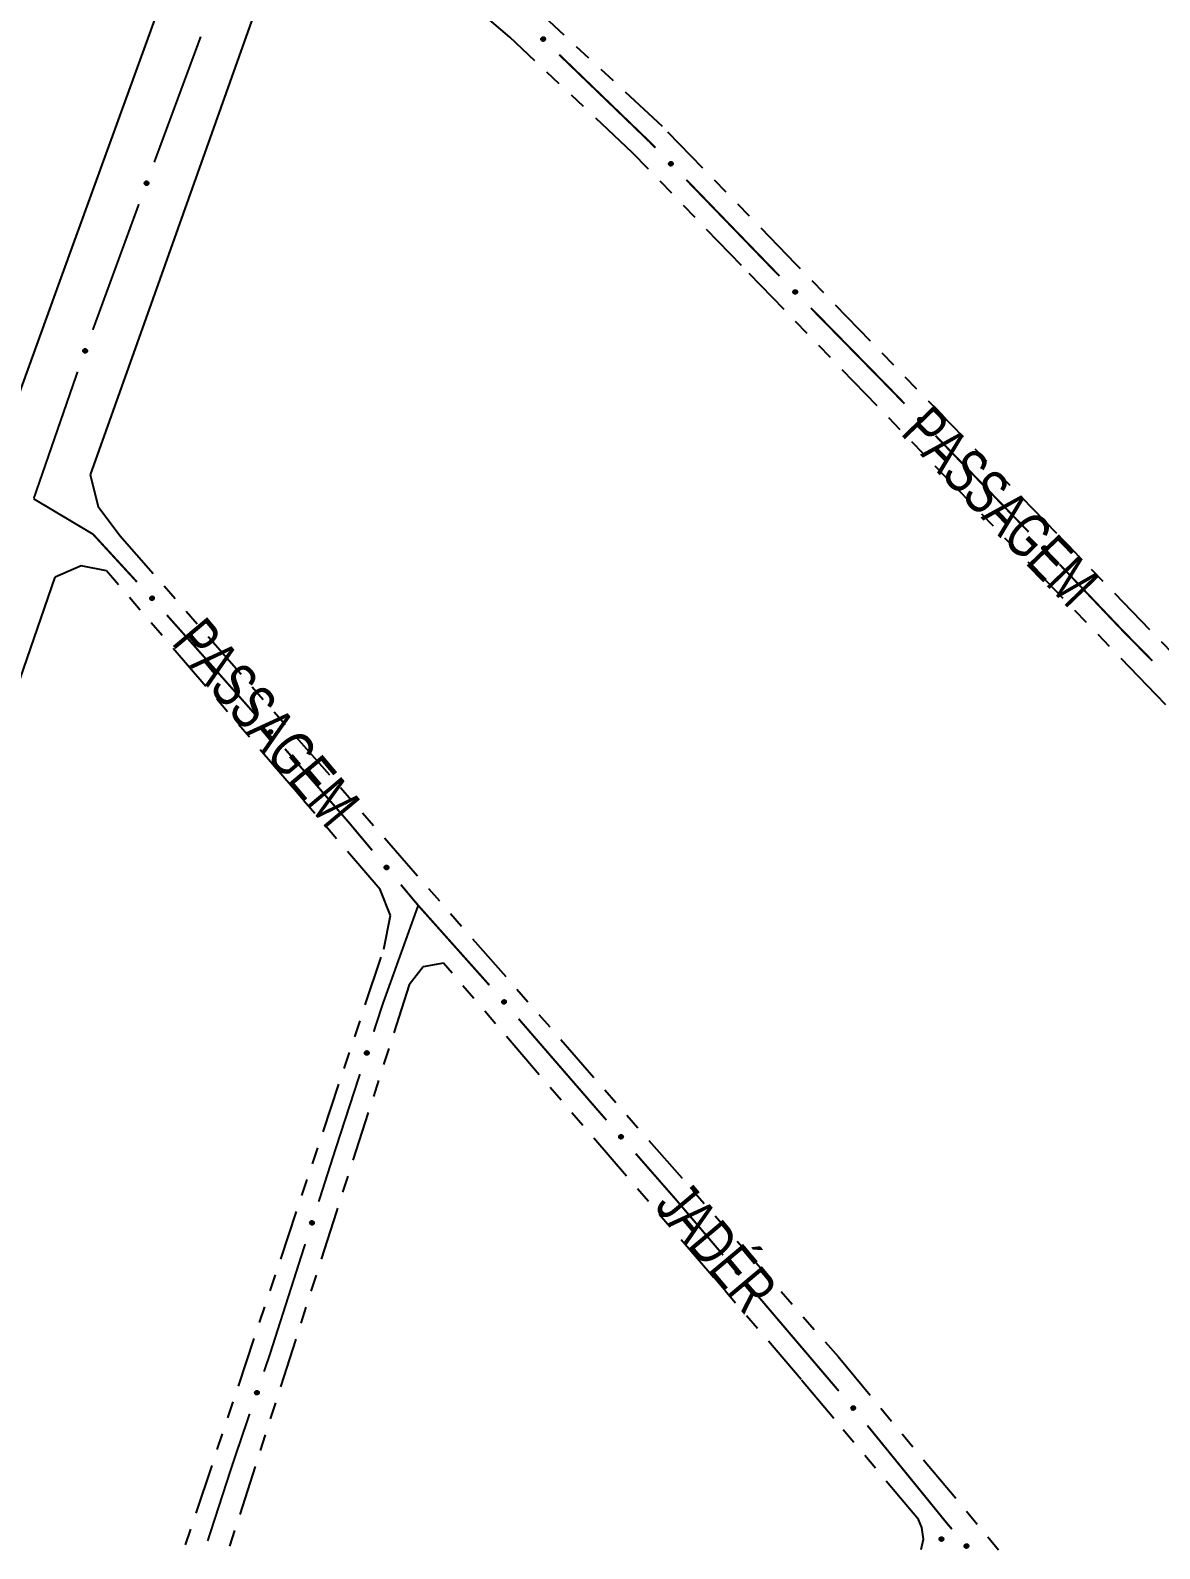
# Model space of a CAD drawing. Extents: x 209193 to 212081, y 4877574 to 4880493.
# Drawn here: x 211075.7 to 211176.9, y 4878287.9 to 4878423.9 of the extents above; entities that cross this region are included whole.
import ezdxf

# ---------------------------------------------------------------- set-up
doc = ezdxf.new("R2010")
doc.units = 0
doc.header["$LTSCALE"] = 1.5
doc.header["$MEASUREMENT"] = 0
doc.linetypes.add('TRACO_25', pattern=[8, 3, -1, 1, -1, 1, -1])
for name, color, linetype in [('SV-EIXO-ROD-ESTR', 7, 'CONTINUOUS'), ('SV-EIXO-RUA-N-PAV', 6, 'CONTINUOUS'), ('SV-EST-MUNIC-PAV', 20, 'CONTINUOUS'), ('SV-RUA-NAO-PAV', 7, 'CONTINUOUS'), ('SV-TXT-RUA-N-PAV', 7, 'CONTINUOUS')]:
    doc.layers.add(name, color=color, linetype=linetype)
doc.styles.add('ARIAL', font='ARIAL.SHX')

msp = doc.modelspace()

# ---------------------------------------------------------------- linework, layer by layer
at = {"layer": 'SV-EIXO-ROD-ESTR', "const_width": 0.18}
for points in [[(211090.995913, 4878423.370538), (211087.175455, 4878413.055302)], [(211087.175455, 4878413.055302), (211086.858433, 4878412.199343)], [(211086.858433, 4878412.199343), (211086.828414, 4878412.117453)], [(211085.451693, 4878408.361838), (211081.321529, 4878397.094995)], [(211079.955908, 4878393.335427), (211076.03286, 4878381.994805)]]:
    msp.add_lwpolyline(points, dxfattribs=at)
at = {"layer": 'SV-EIXO-ROD-ESTR'}
for points in [[(211086.29286, 4878410.33666), (211086.314055, 4878410.292582), (211086.323257, 4878410.250366), (211086.320797, 4878410.212946), (211086.310002, 4878410.180446), (211086.295213, 4878410.148441), (211086.273183, 4878410.119463), (211086.241608, 4878410.092716), (211086.197542, 4878410.071145), (211086.153675, 4878410.06456), (211086.11686, 4878410.065009), (211086.082323, 4878410.074314), (211086.051472, 4878410.089202), (211086.022128, 4878410.113081), (211085.995335, 4878410.145343), (211085.974717, 4878410.190179), (211085.965979, 4878410.231629), (211085.969309, 4878410.267761), (211085.978884, 4878410.302423), (211085.994374, 4878410.334917), (211086.016163, 4878410.363238), (211086.048695, 4878410.390155), (211086.093217, 4878410.409919), (211086.134459, 4878410.419106), (211086.170628, 4878410.416285), (211086.204541, 4878410.40609), (211086.236822, 4878410.391647), (211086.266874, 4878410.370715), (211086.29286, 4878410.33666)], [(211080.785976, 4878395.314203), (211080.80717, 4878395.270125), (211080.816372, 4878395.227909), (211080.813913, 4878395.190489), (211080.803117, 4878395.157989), (211080.788328, 4878395.125984), (211080.766298, 4878395.097005), (211080.734724, 4878395.070259), (211080.690657, 4878395.048687), (211080.646791, 4878395.042103), (211080.609976, 4878395.042551), (211080.575438, 4878395.051857), (211080.544588, 4878395.066745), (211080.515243, 4878395.090624), (211080.488451, 4878395.122886), (211080.467833, 4878395.167722), (211080.459095, 4878395.209172), (211080.462424, 4878395.245303), (211080.471999, 4878395.279965), (211080.487489, 4878395.312459), (211080.509278, 4878395.34078), (211080.54181, 4878395.367698), (211080.586333, 4878395.387462), (211080.627574, 4878395.396649), (211080.663743, 4878395.393828), (211080.697656, 4878395.383632), (211080.729937, 4878395.369189), (211080.759989, 4878395.348257), (211080.785976, 4878395.314203)]]:
    msp.add_lwpolyline(points, close=True, dxfattribs=at)
for points in [[(211085.994374, 4878410.334917), (211085.965979, 4878410.231629)], [(211086.004371, 4878410.344784), (211085.972097, 4878410.217096)], [(211086.016163, 4878410.363238), (211085.974717, 4878410.190179)], [(211086.032767, 4878410.370707), (211085.98726, 4878410.175205)], [(211086.048695, 4878410.390155), (211085.995335, 4878410.145343)], [(211086.071071, 4878410.395906), (211086.009299, 4878410.132247)], [(211086.093217, 4878410.409919), (211086.022128, 4878410.113081)], [(211086.112151, 4878410.41282), (211086.037443, 4878410.105943)], [(211086.134459, 4878410.419106), (211086.051472, 4878410.089202)], [(211086.150627, 4878410.414702), (211086.067465, 4878410.084764)], [(211086.170628, 4878410.416285), (211086.082323, 4878410.074314)], [(211086.186285, 4878410.408897), (211086.097744, 4878410.072212)], [(211086.204541, 4878410.40609), (211086.11686, 4878410.065009)], [(211086.220406, 4878410.394935), (211086.138654, 4878410.068841)], [(211086.236822, 4878410.391647), (211086.153675, 4878410.06456)], [(211086.250087, 4878410.376788), (211086.1776, 4878410.072005)], [(211086.266874, 4878410.370715), (211086.197542, 4878410.071145)], [(211086.277889, 4878410.353517), (211086.219022, 4878410.085887)], [(211086.29286, 4878410.33666), (211086.241608, 4878410.092716)], [(211086.303429, 4878410.312182), (211086.259545, 4878410.113178)], [(211086.314055, 4878410.292582), (211086.273183, 4878410.119463)], [(211086.319404, 4878410.268539), (211086.286319, 4878410.142603)], [(211086.323257, 4878410.250366), (211086.295213, 4878410.148441)], [(211080.487489, 4878395.312459), (211080.459095, 4878395.209172)], [(211080.497487, 4878395.322326), (211080.465213, 4878395.194639)], [(211080.509278, 4878395.34078), (211080.467833, 4878395.167722)], [(211080.525883, 4878395.34825), (211080.480376, 4878395.152748)], [(211080.54181, 4878395.367698), (211080.488451, 4878395.122886)], [(211080.564186, 4878395.373448), (211080.502414, 4878395.109789)], [(211080.586333, 4878395.387462), (211080.515243, 4878395.090624)], [(211080.605266, 4878395.390362), (211080.530558, 4878395.083486)], [(211080.627574, 4878395.396649), (211080.544588, 4878395.066745)], [(211080.643742, 4878395.392244), (211080.560581, 4878395.062307)], [(211080.663743, 4878395.393828), (211080.575438, 4878395.051857)], [(211080.6794, 4878395.386439), (211080.590859, 4878395.049755)], [(211080.697656, 4878395.383632), (211080.609976, 4878395.042551)], [(211080.713522, 4878395.372478), (211080.63177, 4878395.046384)], [(211080.729937, 4878395.369189), (211080.646791, 4878395.042103)], [(211080.743202, 4878395.354331), (211080.670715, 4878395.049547)], [(211080.759989, 4878395.348257), (211080.690657, 4878395.048687)], [(211080.771005, 4878395.33106), (211080.712137, 4878395.063429)], [(211080.785976, 4878395.314203), (211080.734724, 4878395.070259)], [(211080.796545, 4878395.289724), (211080.752661, 4878395.09072)], [(211080.80717, 4878395.270125), (211080.766298, 4878395.097005)], [(211080.81252, 4878395.246082), (211080.779434, 4878395.120146)], [(211080.816372, 4878395.227909), (211080.788328, 4878395.125984)]]:
    msp.add_lwpolyline(points, dxfattribs=at)
at = {"layer": 'SV-EIXO-RUA-N-PAV'}
for points in [[(211121.651682, 4878423.325568), (211121.700564, 4878423.327149), (211121.7429, 4878423.318513), (211121.776137, 4878423.301147), (211121.801506, 4878423.278142), (211121.82481, 4878423.251685), (211121.842419, 4878423.219826), (211121.854131, 4878423.180137), (211121.856062, 4878423.131112), (211121.844364, 4878423.088325), (211121.829082, 4878423.054829), (211121.806617, 4878423.026994), (211121.780536, 4878423.004787), (211121.746838, 4878422.98759), (211121.706501, 4878422.976114), (211121.657158, 4878422.975365), (211121.615711, 4878422.984117), (211121.584004, 4878423.001758), (211121.556164, 4878423.02452), (211121.532697, 4878423.051816), (211121.515591, 4878423.083189), (211121.50411, 4878423.123822), (211121.504016, 4878423.172534), (211121.512273, 4878423.213972), (211121.529465, 4878423.245919), (211121.552491, 4878423.272823), (211121.578743, 4878423.296518), (211121.610031, 4878423.315553), (211121.651682, 4878423.325568)], [(211133.107701, 4878412.152385), (211133.156609, 4878412.152261), (211133.198618, 4878412.142154), (211133.231229, 4878412.123639), (211133.255781, 4878412.099764), (211133.278147, 4878412.07251), (211133.294635, 4878412.040057), (211133.304956, 4878411.999984), (211133.305176, 4878411.950921), (211133.291994, 4878411.908568), (211133.275553, 4878411.875625), (211133.252131, 4878411.84859), (211133.225291, 4878411.827306), (211133.191014, 4878411.811294), (211133.150302, 4878411.801232), (211133.100963, 4878411.802204), (211133.059846, 4878411.812395), (211133.028773, 4878411.831132), (211133.001744, 4878411.85485), (211132.979243, 4878411.882948), (211132.963242, 4878411.914898), (211132.953184, 4878411.955908), (211132.954789, 4878412.004593), (211132.964486, 4878412.045718), (211132.982781, 4878412.077046), (211133.006731, 4878412.10313), (211133.033794, 4878412.125896), (211133.065727, 4878412.143828), (211133.107701, 4878412.152385)], [(211144.244617, 4878400.665761), (211144.293525, 4878400.665981), (211144.335604, 4878400.656169), (211144.368344, 4878400.637884), (211144.393063, 4878400.614182), (211144.41562, 4878400.587086), (211144.432336, 4878400.554749), (211144.442938, 4878400.51475), (211144.443503, 4878400.46569), (211144.430618, 4878400.423245), (211144.414409, 4878400.390187), (211144.391178, 4878400.362989), (211144.364488, 4878400.341517), (211144.330325, 4878400.325265), (211144.289684, 4878400.314916), (211144.240339, 4878400.315542), (211144.199152, 4878400.325444), (211144.167948, 4878400.343962), (211144.140753, 4878400.36749), (211144.118055, 4878400.395429), (211144.10183, 4878400.427266), (211144.091484, 4878400.468203), (211144.092747, 4878400.516899), (211144.102155, 4878400.558091), (211144.120229, 4878400.589546), (211144.143996, 4878400.615799), (211144.170898, 4878400.638754), (211144.202704, 4878400.65691), (211144.244617, 4878400.665761)], [(211155.431698, 4878389.225909), (211155.480606, 4878389.22581), (211155.52262, 4878389.215725), (211155.555241, 4878389.197227), (211155.579805, 4878389.173364), (211155.602186, 4878389.146122), (211155.61869, 4878389.113677), (211155.629031, 4878389.07361), (211155.629277, 4878389.024547), (211155.616117, 4878388.982187), (211155.599693, 4878388.949235), (211155.576285, 4878388.922189), (211155.549456, 4878388.900891), (211155.515187, 4878388.884861), (211155.47448, 4878388.874778), (211155.42514, 4878388.875725), (211155.384019, 4878388.885895), (211155.352936, 4878388.904615), (211155.325894, 4878388.92832), (211155.303379, 4878388.956406), (211155.287362, 4878388.988348), (211155.277283, 4878389.029352), (211155.278863, 4878389.078038), (211155.288538, 4878389.119168), (211155.306817, 4878389.150505), (211155.330754, 4878389.176602), (211155.357805, 4878389.199382), (211155.389728, 4878389.21733), (211155.431698, 4878389.225909)], [(211166.551956, 4878377.720797), (211166.600862, 4878377.720291), (211166.64279, 4878377.709856), (211166.675256, 4878377.691087), (211166.69962, 4878377.667021), (211166.721773, 4878377.639593), (211166.738007, 4878377.607012), (211166.748015, 4878377.56686), (211166.747852, 4878377.517797), (211166.734339, 4878377.475548), (211166.717641, 4878377.442734), (211166.69401, 4878377.415884), (211166.667004, 4878377.39481), (211166.632603, 4878377.379066), (211166.591814, 4878377.369322), (211166.542483, 4878377.370679), (211166.501448, 4878377.381192), (211166.470522, 4878377.40017), (211166.443679, 4878377.424099), (211166.421398, 4878377.452372), (211166.405647, 4878377.484446), (211166.39591, 4878377.525532), (211166.397895, 4878377.574204), (211166.407912, 4878377.615251), (211166.426451, 4878377.646435), (211166.450604, 4878377.672332), (211166.477844, 4878377.694886), (211166.509916, 4878377.712568), (211166.551956, 4878377.720797)], [(211086.61307, 4878373.220222), (211086.66193, 4878373.218042), (211086.703477, 4878373.206177), (211086.735281, 4878373.186308), (211086.758807, 4878373.161422), (211086.780008, 4878373.133251), (211086.795116, 4878373.100133), (211086.803743, 4878373.059662), (211086.8019, 4878373.010634), (211086.786949, 4878372.968872), (211086.769137, 4878372.936649), (211086.7446, 4878372.910624), (211086.716888, 4878372.890487), (211086.681968, 4878372.87593), (211086.640869, 4878372.867589), (211086.591614, 4878372.870635), (211086.550962, 4878372.882546), (211086.520705, 4878372.902572), (211086.494697, 4878372.927406), (211086.473397, 4878372.956426), (211086.458754, 4878372.98902), (211086.450429, 4878373.030416), (211086.45408, 4878373.078991), (211086.465497, 4878373.119671), (211086.485093, 4878373.150202), (211086.510119, 4878373.175257), (211086.538115, 4878373.196865), (211086.570774, 4878373.213438), (211086.61307, 4878373.220222)], [(211097.218534, 4878361.240878), (211097.267365, 4878361.238121), (211097.308769, 4878361.225767), (211097.340336, 4878361.205524), (211097.363567, 4878361.180362), (211097.384434, 4878361.151943), (211097.399151, 4878361.11865), (211097.407299, 4878361.078079), (211097.404878, 4878361.029076), (211097.389435, 4878360.987493), (211097.371245, 4878360.955483), (211097.346402, 4878360.929749), (211097.318455, 4878360.90994), (211097.283366, 4878360.895797), (211097.242171, 4878360.887941), (211097.192955, 4878360.891568), (211097.152447, 4878360.903958), (211097.122428, 4878360.92434), (211097.096714, 4878360.949479), (211097.075759, 4878360.978748), (211097.061501, 4878361.011513), (211097.053665, 4878361.053004), (211097.057889, 4878361.101532), (211097.069785, 4878361.142075), (211097.08974, 4878361.172373), (211097.11506, 4878361.197131), (211097.143309, 4878361.218406), (211097.176161, 4878361.234593), (211097.218534, 4878361.240878)], [(211107.636633, 4878349.095523), (211107.685404, 4878349.091859), (211107.726571, 4878349.078737), (211107.757756, 4878349.05791), (211107.780515, 4878349.03232), (211107.80085, 4878349.003518), (211107.814945, 4878348.969956), (211107.822337, 4878348.929241), (211107.819005, 4878348.880292), (211107.802792, 4878348.839004), (211107.784009, 4878348.807337), (211107.758692, 4878348.782069), (211107.730381, 4878348.762784), (211107.695035, 4878348.749296), (211107.653701, 4878348.742207), (211107.604561, 4878348.746749), (211107.564291, 4878348.75989), (211107.534656, 4878348.780827), (211107.509414, 4878348.80644), (211107.489007, 4878348.836093), (211107.475361, 4878348.869118), (211107.468298, 4878348.910747), (211107.473423, 4878348.959189), (211107.486072, 4878348.999504), (211107.506587, 4878349.029425), (211107.532362, 4878349.053707), (211107.561003, 4878349.074454), (211107.59415, 4878349.090027), (211107.636633, 4878349.095523)], [(211118.161197, 4878337.04901), (211118.210025, 4878337.046205), (211118.251417, 4878337.03381), (211118.282964, 4878337.013535), (211118.30617, 4878336.98835), (211118.327008, 4878336.95991), (211118.341692, 4878336.926602), (211118.3498, 4878336.886024), (211118.34733, 4878336.837023), (211118.331845, 4878336.795456), (211118.313623, 4878336.763464), (211118.288755, 4878336.737754), (211118.260788, 4878336.717973), (211118.225685, 4878336.703865), (211118.184482, 4878336.69605), (211118.13527, 4878336.699726), (211118.094774, 4878336.712156), (211118.064775, 4878336.732568), (211118.039087, 4878336.757733), (211118.01816, 4878336.787022), (211118.003935, 4878336.819801), (211117.996141, 4878336.8613), (211118.000413, 4878336.909824), (211118.012349, 4878336.950356), (211118.032335, 4878336.980633), (211118.057679, 4878337.005366), (211118.085949, 4878337.026613), (211118.118817, 4878337.042768), (211118.161197, 4878337.04901)], [(211106.027183, 4878332.401788), (211106.049982, 4878332.358518), (211106.060728, 4878332.316668), (211106.059645, 4878332.279184), (211106.05005, 4878332.246309), (211106.036446, 4878332.213782), (211106.015496, 4878332.184014), (211105.984925, 4878332.156126), (211105.94168, 4878332.132951), (211105.898085, 4878332.124761), (211105.861278, 4878332.123857), (211105.826423, 4878332.131888), (211105.795046, 4878332.145632), (211105.764845, 4878332.168417), (211105.736885, 4878332.199674), (211105.714634, 4878332.243722), (211105.70438, 4878332.284823), (211105.70638, 4878332.321053), (211105.714676, 4878332.356043), (211105.728962, 4878332.389084), (211105.749696, 4878332.418186), (211105.781218, 4878332.446281), (211105.824985, 4878332.467666), (211105.865861, 4878332.478361), (211105.902109, 4878332.47687), (211105.936374, 4878332.467928), (211105.969164, 4878332.45468), (211105.999964, 4878332.434865), (211106.027183, 4878332.401788)], [(211128.648306, 4878324.965834), (211128.697147, 4878324.963258), (211128.738596, 4878324.951057), (211128.770238, 4878324.93093), (211128.793561, 4878324.905854), (211128.814533, 4878324.877513), (211128.829372, 4878324.844273), (211128.83767, 4878324.803733), (211128.83543, 4878324.754722), (211128.82014, 4878324.713082), (211128.802068, 4878324.681005), (211128.77732, 4878324.655179), (211128.749447, 4878324.635268), (211128.71441, 4878324.620995), (211128.673244, 4878324.612987), (211128.624016, 4878324.616432), (211128.583462, 4878324.628673), (211128.553368, 4878324.648944), (211128.527562, 4878324.673988), (211128.506498, 4878324.703179), (211128.49212, 4878324.735891), (211128.484131, 4878324.777353), (211128.488176, 4878324.825897), (211128.499922, 4878324.866484), (211128.519765, 4878324.896855), (211128.544993, 4878324.921706), (211128.573164, 4878324.943086), (211128.605956, 4878324.959394), (211128.648306, 4878324.965834)], [(211101.108052, 4878317.177379), (211101.13107, 4878317.134226), (211101.142029, 4878317.092431), (211101.141137, 4878317.054941), (211101.131709, 4878317.022018), (211101.118271, 4878316.989423), (211101.097472, 4878316.959549), (211101.067043, 4878316.931506), (211101.023917, 4878316.908111), (211100.980364, 4878316.899699), (211100.943562, 4878316.898608), (211100.908666, 4878316.906461), (211100.87722, 4878316.920046), (211100.846903, 4878316.942677), (211100.818785, 4878316.973792), (211100.796311, 4878317.017726), (211100.785848, 4878317.058775), (211100.787664, 4878317.095014), (211100.795781, 4878317.130046), (211100.809899, 4878317.163159), (211100.830485, 4878317.192366), (211100.861864, 4878317.22062), (211100.905521, 4878317.242228), (211100.946342, 4878317.253131), (211100.982598, 4878317.251824), (211101.016907, 4878317.243056), (211101.049764, 4878317.229975), (211101.080664, 4878317.210318), (211101.108052, 4878317.177379)], [(211139.094641, 4878312.845178), (211139.143441, 4878312.841935), (211139.18472, 4878312.829169), (211139.216084, 4878312.808612), (211139.239063, 4878312.783219), (211139.259645, 4878312.754593), (211139.274029, 4878312.721155), (211139.281773, 4878312.680505), (211139.278863, 4878312.631528), (211139.263006, 4878312.590102), (211139.244497, 4878312.558275), (211139.219399, 4878312.53279), (211139.191255, 4878312.513261), (211139.156027, 4878312.499468), (211139.114756, 4878312.492023), (211139.065579, 4878312.496141), (211139.025196, 4878312.508934), (211138.995382, 4878312.529614), (211138.96992, 4878312.555009), (211138.949258, 4878312.584485), (211138.935327, 4878312.61739), (211138.927906, 4878312.658957), (211138.932613, 4878312.707441), (211138.944913, 4878312.747864), (211138.965169, 4878312.777961), (211138.990735, 4878312.802465), (211139.019195, 4878312.823458), (211139.052206, 4878312.839316), (211139.094641, 4878312.845178)], [(211096.172583, 4878301.955996), (211096.194815, 4878301.912433), (211096.205015, 4878301.870446), (211096.203443, 4878301.832979), (211096.193421, 4878301.800232), (211096.179394, 4878301.767885), (211096.158058, 4878301.738393), (211096.127125, 4878301.710906), (211096.083582, 4878301.688297), (211096.039884, 4878301.680675), (211096.003069, 4878301.68025), (211095.968321, 4878301.688735), (211095.937126, 4878301.702888), (211095.907224, 4878301.726064), (211095.879674, 4878301.757683), (211095.858, 4878301.802017), (211095.848282, 4878301.843249), (211095.850754, 4878301.879449), (211095.859505, 4878301.914328), (211095.874221, 4878301.94718), (211095.895333, 4878301.97601), (211095.927218, 4878302.00369), (211095.97126, 4878302.024504), (211096.012272, 4878302.034665), (211096.048498, 4878302.032702), (211096.082643, 4878302.023313), (211096.115257, 4878302.009639), (211096.145796, 4878301.989425), (211096.172583, 4878301.955996)], [(211149.463229, 4878300.656296), (211149.511947, 4878300.651983), (211149.552935, 4878300.638314), (211149.58384, 4878300.617073), (211149.606256, 4878300.591183), (211149.626205, 4878300.562112), (211149.639852, 4878300.528366), (211149.646702, 4878300.487556), (211149.642718, 4878300.438655), (211149.625956, 4878300.397587), (211149.606753, 4878300.366174), (211149.581101, 4878300.341245), (211149.552536, 4878300.322339), (211149.517013, 4878300.309323), (211149.475589, 4878300.302785), (211149.426514, 4878300.307981), (211149.386422, 4878300.321657), (211149.357068, 4878300.342987), (211149.332171, 4878300.368934), (211149.31216, 4878300.398857), (211149.298955, 4878300.43206), (211149.292448, 4878300.47378), (211149.298218, 4878300.522149), (211149.311402, 4878300.562292), (211149.332314, 4878300.591937), (211149.358411, 4878300.615874), (211149.387325, 4878300.636237), (211149.420676, 4878300.651368), (211149.463229, 4878300.656296)], [(211157.222854, 4878288.644227), (211157.201959, 4878288.688448), (211157.193044, 4878288.730726), (211157.195758, 4878288.768128), (211157.206774, 4878288.800554), (211157.22178, 4878288.832458), (211157.244006, 4878288.861286), (211157.275762, 4878288.887817), (211157.319974, 4878288.909089), (211157.363884, 4878288.915375), (211157.400695, 4878288.914676), (211157.435168, 4878288.905136), (211157.465917, 4878288.890039), (211157.495099, 4878288.865962), (211157.521672, 4878288.833518), (211157.541985, 4878288.788543), (211157.550441, 4878288.747035), (211157.546866, 4878288.710927), (211157.537056, 4878288.676331), (211157.521345, 4878288.643943), (211157.499364, 4878288.61577), (211157.46665, 4878288.589074), (211157.421995, 4878288.569613), (211157.380691, 4878288.560707), (211157.344543, 4878288.563774), (211157.3107, 4878288.574199), (211157.278517, 4878288.588861), (211157.248608, 4878288.609997), (211157.222854, 4878288.644227)], [(211159.606994, 4878288.287298), (211159.655806, 4878288.284231), (211159.697131, 4878288.271614), (211159.728569, 4878288.25117), (211159.751639, 4878288.225861), (211159.772325, 4878288.19731), (211159.786829, 4878288.163923), (211159.79472, 4878288.123302), (211159.791987, 4878288.074315), (211159.77628, 4878288.032832), (211159.757886, 4878288.000938), (211159.73288, 4878287.975362), (211159.704808, 4878287.955732), (211159.66963, 4878287.941812), (211159.628386, 4878287.934218), (211159.579194, 4878287.938158), (211159.538765, 4878287.950805), (211159.508876, 4878287.971377), (211159.483323, 4878287.996679), (211159.462554, 4878288.026081), (211159.448505, 4878288.058936), (211159.440934, 4878288.100476), (211159.445466, 4878288.148976), (211159.457619, 4878288.189443), (211159.477767, 4878288.219613), (211159.503243, 4878288.244209), (211159.531627, 4878288.265305), (211159.564581, 4878288.281283), (211159.606994, 4878288.287298)]]:
    msp.add_lwpolyline(points, close=True, dxfattribs=at)
for points in [[(211121.504016, 4878423.172534), (211121.746838, 4878422.98759)], [(211121.50411, 4878423.123822), (211121.706501, 4878422.976114)], [(211121.507889, 4878423.146614), (211121.724123, 4878422.983597)], [(211121.509012, 4878423.191026), (211121.759554, 4878422.998716)], [(211121.512273, 4878423.213972), (211121.780536, 4878423.004787)], [(211121.515466, 4878423.101396), (211121.675923, 4878422.98079)], [(211121.515591, 4878423.083189), (211121.657158, 4878422.975365)], [(211121.522833, 4878423.226983), (211121.791056, 4878423.017624)], [(211121.527709, 4878423.064948), (211121.631476, 4878422.983842)], [(211121.529465, 4878423.245919), (211121.806617, 4878423.026994)], [(211121.532697, 4878423.051816), (211121.615711, 4878422.984117)], [(211121.542548, 4878423.257257), (211121.81477, 4878423.040251)], [(211121.552491, 4878423.272823), (211121.829082, 4878423.054829)], [(211121.569104, 4878423.28283), (211121.83438, 4878423.076313)], [(211121.578743, 4878423.296518), (211121.844364, 4878423.088325)], [(211121.597694, 4878423.30265), (211121.847219, 4878423.113218)], [(211121.610031, 4878423.315553), (211121.856062, 4878423.131112)], [(211121.630214, 4878423.318682), (211121.851253, 4878423.156717)], [(211121.651682, 4878423.325568), (211121.854131, 4878423.180137)], [(211121.678343, 4878423.325347), (211121.842659, 4878423.204812)], [(211121.700564, 4878423.327149), (211121.842419, 4878423.219826)], [(211121.724719, 4878423.32233), (211121.826557, 4878423.24119)], [(211121.7429, 4878423.318513), (211121.82481, 4878423.251685)], [(211132.953184, 4878411.955908), (211133.150302, 4878411.801232)], [(211132.954789, 4878412.004593), (211133.191014, 4878411.811294)], [(211132.957756, 4878411.978554), (211133.168174, 4878411.808096)], [(211132.960426, 4878412.022899), (211133.204111, 4878411.821971)], [(211132.963242, 4878411.914898), (211133.100963, 4878411.802204)], [(211132.963752, 4878411.933099), (211133.119905, 4878411.806972)], [(211132.964486, 4878412.045718), (211133.225291, 4878411.827306)], [(211132.974716, 4878411.896246), (211133.075592, 4878411.811572)], [(211132.975493, 4878412.058352), (211133.236253, 4878411.839769)], [(211132.979243, 4878411.882948), (211133.059846, 4878411.812395)], [(211132.982781, 4878412.077046), (211133.252131, 4878411.84859)], [(211132.996252, 4878412.087921), (211133.260741, 4878411.861555)], [(211133.006731, 4878412.10313), (211133.275553, 4878411.875625)], [(211133.023683, 4878412.112553), (211133.281597, 4878411.896912)], [(211133.033794, 4878412.125896), (211133.291994, 4878411.908568)], [(211133.052947, 4878412.131364), (211133.295715, 4878411.933346)], [(211133.065727, 4878412.143828), (211133.305176, 4878411.950921)], [(211133.086006, 4878412.146252), (211133.301264, 4878411.976678)], [(211133.107701, 4878412.152385), (211133.304956, 4878411.999984)], [(211133.134339, 4878412.151235), (211133.294351, 4878412.025043)], [(211133.156609, 4878412.152261), (211133.294635, 4878412.040057)], [(211133.180581, 4878412.146603), (211133.279528, 4878412.061961)], [(211133.198618, 4878412.142154), (211133.278147, 4878412.07251)], [(211144.244617, 4878400.665761), (211144.442938, 4878400.51475)], [(211144.271262, 4878400.664798), (211144.432157, 4878400.539734)], [(211144.293525, 4878400.665981), (211144.432336, 4878400.554749)], [(211144.091484, 4878400.468203), (211144.289684, 4878400.314916)], [(211144.092747, 4878400.516899), (211144.330325, 4878400.325265)], [(211144.095897, 4878400.490881), (211144.307507, 4878400.321905)], [(211144.098256, 4878400.535244), (211144.343346, 4878400.336033)], [(211144.10183, 4878400.427266), (211144.240339, 4878400.315542)], [(211144.102155, 4878400.558091), (211144.364488, 4878400.341517)], [(211144.102212, 4878400.445469), (211144.259248, 4878400.320442)], [(211144.113073, 4878400.570802), (211144.375362, 4878400.354056)], [(211144.113435, 4878400.408694), (211144.214903, 4878400.324731)], [(211144.118055, 4878400.395429), (211144.199152, 4878400.325444)], [(211144.120229, 4878400.589546), (211144.391178, 4878400.362989)], [(211144.133624, 4878400.600516), (211144.399697, 4878400.376014)], [(211144.143996, 4878400.615799), (211144.414409, 4878400.390187)], [(211144.160881, 4878400.62534), (211144.420303, 4878400.411516)], [(211144.170898, 4878400.638754), (211144.430618, 4878400.423245)], [(211144.190012, 4878400.644356), (211144.434165, 4878400.448048)], [(211144.202704, 4878400.65691), (211144.443503, 4878400.46569)], [(211144.222965, 4878400.659476), (211144.439409, 4878400.491419)], [(211144.317536, 4878400.660491), (211144.417075, 4878400.576547)], [(211144.335604, 4878400.656169), (211144.41562, 4878400.587086)], [(211155.277283, 4878389.029352), (211155.47448, 4878388.874778)], [(211155.278863, 4878389.078038), (211155.515187, 4878388.884861)], [(211155.281843, 4878389.052), (211155.492349, 4878388.881651)], [(211155.28449, 4878389.096347), (211155.528278, 4878388.895544)], [(211155.287362, 4878388.988348), (211155.42514, 4878388.875725)], [(211155.287862, 4878389.006548), (211155.444081, 4878388.880502)], [(211155.288538, 4878389.119168), (211155.549456, 4878388.900891)], [(211155.298846, 4878388.969701), (211155.399765, 4878388.885079)], [(211155.299539, 4878389.131808), (211155.560411, 4878388.913359)], [(211155.303379, 4878388.956406), (211155.384019, 4878388.885895)], [(211155.306817, 4878389.150505), (211155.576285, 4878388.922189)], [(211155.320282, 4878389.161387), (211155.584889, 4878388.935158)], [(211155.330754, 4878389.176602), (211155.599693, 4878388.949235)], [(211155.347701, 4878389.186033), (211155.605726, 4878388.970525)], [(211155.357805, 4878389.199382), (211155.616117, 4878388.982187)], [(211155.376955, 4878389.20486), (211155.619825, 4878389.006967)], [(211155.389728, 4878389.21733), (211155.629277, 4878389.024547)], [(211155.410006, 4878389.219765), (211155.625351, 4878389.050302)], [(211155.431698, 4878389.225909), (211155.629031, 4878389.07361)], [(211155.458336, 4878389.224772), (211155.618414, 4878389.098664)], [(211155.480606, 4878389.22581), (211155.61869, 4878389.113677)], [(211155.504581, 4878389.220164), (211155.603571, 4878389.135573)], [(211155.52262, 4878389.215725), (211155.602186, 4878389.146122)], [(211166.397895, 4878377.574204), (211166.632603, 4878377.379066)], [(211166.400658, 4878377.548142), (211166.609739, 4878377.376046)], [(211166.403675, 4878377.592465), (211166.645782, 4878377.38964)], [(211166.407912, 4878377.615251), (211166.667004, 4878377.39481)], [(211166.419018, 4878377.6278), (211166.678063, 4878377.407187)], [(211166.426451, 4878377.646435), (211166.69401, 4878377.415884)], [(211166.440007, 4878377.657205), (211166.702721, 4878377.428781)], [(211166.450604, 4878377.672332), (211166.717641, 4878377.442734)], [(211166.46763, 4878377.681622), (211166.723851, 4878377.463973)], [(211166.477844, 4878377.694886), (211166.734339, 4878377.475548)], [(211166.49704, 4878377.700204), (211166.738254, 4878377.500296)], [(211166.509916, 4878377.712568), (211166.747852, 4878377.517797)], [(211166.530213, 4878377.714833), (211166.744141, 4878377.543584)], [(211166.551956, 4878377.720797), (211166.748015, 4878377.56686)], [(211166.578584, 4878377.719439), (211166.737606, 4878377.592002)], [(211166.600862, 4878377.720291), (211166.738007, 4878377.607012)], [(211166.624789, 4878377.714446), (211166.723071, 4878377.629034)], [(211166.64279, 4878377.709856), (211166.721773, 4878377.639593)], [(211166.39591, 4878377.525532), (211166.591814, 4878377.369322)], [(211166.405647, 4878377.484446), (211166.542483, 4878377.370679)], [(211166.406299, 4878377.502641), (211166.561463, 4878377.375299)], [(211166.416975, 4878377.465704), (211166.517187, 4878377.380245)], [(211166.421398, 4878377.452372), (211166.501448, 4878377.381192)], [(211086.450429, 4878373.030416), (211086.640869, 4878372.867589)], [(211086.45408, 4878373.078991), (211086.681968, 4878372.87593)], [(211086.455949, 4878373.05285), (211086.659014, 4878372.873695)], [(211086.458754, 4878372.98902), (211086.591614, 4878372.870635)], [(211086.460028, 4878373.007183), (211086.610741, 4878372.874601)], [(211086.460482, 4878373.097044), (211086.695502, 4878372.886046)], [(211086.465497, 4878373.119671), (211086.716888, 4878372.890487)], [(211086.469434, 4878372.969901), (211086.56666, 4878372.881061)], [(211086.473397, 4878372.956426), (211086.550962, 4878372.882546)], [(211086.477026, 4878373.131832), (211086.728364, 4878372.902478)], [(211086.485093, 4878373.150202), (211086.7446, 4878372.910624)], [(211086.49901, 4878373.160501), (211086.753747, 4878372.923215)], [(211086.510119, 4878373.175257), (211086.769137, 4878372.936649)], [(211086.527452, 4878373.183958), (211086.776071, 4878372.957663)], [(211086.538115, 4878373.196865), (211086.786949, 4878372.968872)], [(211086.557481, 4878373.201522), (211086.791708, 4878372.993471)], [(211086.570774, 4878373.213438), (211086.8019, 4878373.010634)], [(211086.591137, 4878373.215007), (211086.799074, 4878373.036532)], [(211086.61307, 4878373.220222), (211086.803743, 4878373.059662)], [(211086.639636, 4878373.217953), (211086.794201, 4878373.085145)], [(211086.66193, 4878373.218042), (211086.795116, 4878373.100133)], [(211086.685643, 4878373.211381), (211086.780943, 4878373.122653)], [(211086.703477, 4878373.206177), (211086.780008, 4878373.133251)], [(211097.143309, 4878361.218406), (211097.389435, 4878360.987493)], [(211097.162729, 4878361.222835), (211097.394485, 4878361.012035)], [(211097.176161, 4878361.234593), (211097.404878, 4878361.029076)], [(211097.196541, 4878361.235922), (211097.402358, 4878361.055006)], [(211097.218534, 4878361.240878), (211097.407299, 4878361.078079)], [(211097.245072, 4878361.238296), (211097.398059, 4878361.103673)], [(211097.267365, 4878361.238121), (211097.399151, 4878361.11865)], [(211097.290998, 4878361.231181), (211097.385245, 4878361.141335)], [(211097.308769, 4878361.225767), (211097.384434, 4878361.151943)], [(211097.053665, 4878361.053004), (211097.242171, 4878360.887941)], [(211097.057889, 4878361.101532), (211097.283366, 4878360.895797)], [(211097.059449, 4878361.075371), (211097.260386, 4878360.893833)], [(211097.061501, 4878361.011513), (211097.192955, 4878360.891568)], [(211097.06299, 4878361.029659), (211097.212127, 4878360.895309)], [(211097.064503, 4878361.119508), (211097.297018, 4878360.905753)], [(211097.069785, 4878361.142075), (211097.318455, 4878360.90994)], [(211097.071954, 4878360.992269), (211097.168126, 4878360.902287)], [(211097.075759, 4878360.978748), (211097.152447, 4878360.903958)], [(211097.081457, 4878361.154099), (211097.330071, 4878360.921795)], [(211097.08974, 4878361.172373), (211097.346402, 4878360.929749)], [(211097.103777, 4878361.182507), (211097.355697, 4878360.942231)], [(211097.11506, 4878361.197131), (211097.371245, 4878360.955483)], [(211097.132494, 4878361.205626), (211097.378426, 4878360.976414)], [(211107.480371, 4878348.977039), (211107.70887, 4878348.758996)], [(211107.486072, 4878348.999504), (211107.730381, 4878348.762784)], [(211107.497965, 4878349.011308), (211107.742216, 4878348.774421)], [(211107.506587, 4878349.029425), (211107.758692, 4878348.782069)], [(211107.52081, 4878349.039296), (211107.768218, 4878348.794377)], [(211107.532362, 4878349.053707), (211107.784009, 4878348.807337)], [(211107.549952, 4878349.061877), (211107.791578, 4878348.828131)], [(211107.561003, 4878349.074454), (211107.802792, 4878348.839004)], [(211107.580501, 4878349.078521), (211107.808297, 4878348.863447)], [(211107.59415, 4878349.090027), (211107.819005, 4878348.880292)], [(211107.614551, 4878349.090976), (211107.816968, 4878348.906264)], [(211107.636633, 4878349.095523), (211107.822337, 4878348.929241)], [(211107.663118, 4878349.092447), (211107.813575, 4878348.955003)], [(211107.685404, 4878349.091859), (211107.814945, 4878348.969956)], [(211107.708904, 4878349.08448), (211107.801463, 4878348.992897)], [(211107.726571, 4878349.078737), (211107.80085, 4878349.003518)], [(211107.468298, 4878348.910747), (211107.653701, 4878348.742207)], [(211107.473423, 4878348.959189), (211107.695035, 4878348.749296)], [(211107.474497, 4878348.933003), (211107.672023, 4878348.747759)], [(211107.475361, 4878348.869118), (211107.604561, 4878348.746749)], [(211107.477187, 4878348.887233), (211107.6238, 4878348.750132)], [(211107.485455, 4878348.849683), (211107.579936, 4878348.757928)], [(211107.489007, 4878348.836093), (211107.564291, 4878348.75989)], [(211117.996141, 4878336.8613), (211118.184482, 4878336.69605)], [(211118.000413, 4878336.909824), (211118.225685, 4878336.703865)], [(211118.001947, 4878336.883662), (211118.202703, 4878336.701923)], [(211118.003935, 4878336.819801), (211118.13527, 4878336.699726)], [(211118.005442, 4878336.837946), (211118.154446, 4878336.703447)], [(211118.007045, 4878336.927794), (211118.239347, 4878336.713807)], [(211118.012349, 4878336.950356), (211118.260788, 4878336.717973)], [(211118.01437, 4878336.800547), (211118.110451, 4878336.71047)], [(211118.01816, 4878336.787022), (211118.094774, 4878336.712156)], [(211118.024033, 4878336.962368), (211118.272416, 4878336.729816)], [(211118.032335, 4878336.980633), (211118.288755, 4878336.737754)], [(211118.046382, 4878336.990753), (211118.298062, 4878336.750227)], [(211118.057679, 4878337.005366), (211118.313623, 4878336.763464)], [(211118.075122, 4878337.013844), (211118.320825, 4878336.784387)], [(211118.085949, 4878337.026613), (211118.331845, 4878336.795456)], [(211118.105373, 4878337.031023), (211118.33692, 4878336.819992)], [(211118.118817, 4878337.042768), (211118.34733, 4878336.837023)], [(211118.139198, 4878337.044076), (211118.344835, 4878336.862955)], [(211118.161197, 4878337.04901), (211118.3498, 4878336.886024)], [(211118.187732, 4878337.046401), (211118.340585, 4878336.911627)], [(211118.210025, 4878337.046205), (211118.341692, 4878336.926602)], [(211118.233651, 4878337.039241), (211118.327808, 4878336.949301)], [(211118.251417, 4878337.03381), (211118.327008, 4878336.95991)], [(211105.728962, 4878332.389084), (211105.70438, 4878332.284823)], [(211105.738591, 4878332.399312), (211105.711028, 4878332.270525)], [(211105.749696, 4878332.418186), (211105.714634, 4878332.243722)], [(211105.766016, 4878332.426261), (211105.727719, 4878332.229219)], [(211105.781218, 4878332.446281), (211105.736885, 4878332.199674)], [(211105.803368, 4878332.452849), (211105.75132, 4878332.187099)], [(211105.824985, 4878332.467666), (211105.764845, 4878332.168417)], [(211105.843799, 4878332.47126), (211105.780411, 4878332.161847)], [(211105.865861, 4878332.478361), (211105.795046, 4878332.145632)], [(211105.88218, 4878332.474554), (211105.811191, 4878332.141785)], [(211105.902109, 4878332.47687), (211105.826423, 4878332.131888)], [(211105.918027, 4878332.470062), (211105.84191, 4878332.130353)], [(211105.936374, 4878332.467928), (211105.861278, 4878332.123857)], [(211105.952638, 4878332.457363), (211105.882917, 4878332.128487)], [(211105.969164, 4878332.45468), (211105.898085, 4878332.124761)], [(211105.982965, 4878332.440318), (211105.92172, 4878332.133078)], [(211105.999964, 4878332.434865), (211105.94168, 4878332.132951)], [(211106.011603, 4878332.418084), (211105.962604, 4878332.148472)], [(211106.027183, 4878332.401788), (211105.984925, 4878332.156126)], [(211106.038644, 4878332.377714), (211106.002098, 4878332.177233)], [(211106.049982, 4878332.358518), (211106.015496, 4878332.184014)], [(211106.056211, 4878332.334688), (211106.027773, 4878332.207622)], [(211106.060728, 4878332.316668), (211106.036446, 4878332.213782)], [(211128.484131, 4878324.777353), (211128.673244, 4878324.612987)], [(211128.488176, 4878324.825897), (211128.71441, 4878324.620995)], [(211128.489833, 4878324.799742), (211128.691438, 4878324.618946)], [(211128.49212, 4878324.735891), (211128.624016, 4878324.616432)], [(211128.493542, 4878324.754043), (211128.643174, 4878324.620244)], [(211128.494723, 4878324.843897), (211128.728025, 4878324.631001)], [(211128.499922, 4878324.866484), (211128.749447, 4878324.635268)], [(211128.502644, 4878324.716687), (211128.599147, 4878324.62706)], [(211128.506498, 4878324.703179), (211128.583462, 4878324.628673)], [(211128.511549, 4878324.87855), (211128.761019, 4878324.647165)], [(211128.519765, 4878324.896855), (211128.77732, 4878324.655179)], [(211128.533765, 4878324.90704), (211128.78657, 4878324.667696)], [(211128.544993, 4878324.921706), (211128.802068, 4878324.681005)], [(211128.562397, 4878324.930266), (211128.809172, 4878324.701962)], [(211128.573164, 4878324.943086), (211128.82014, 4878324.713082)], [(211128.592567, 4878324.947586), (211128.8251, 4878324.737643)], [(211128.605956, 4878324.959394), (211128.83543, 4878324.754722)], [(211128.626331, 4878324.960797), (211128.832814, 4878324.780642)], [(211128.648306, 4878324.965834), (211128.83767, 4878324.803733)], [(211128.674853, 4878324.96335), (211128.828336, 4878324.829293)], [(211128.697147, 4878324.963258), (211128.829372, 4878324.844273)], [(211128.720805, 4878324.956405), (211128.815382, 4878324.866908)], [(211128.738596, 4878324.951057), (211128.814533, 4878324.877513)], [(211100.809899, 4878317.163159), (211100.785848, 4878317.058775)], [(211100.819476, 4878317.173435), (211100.792568, 4878317.04451)], [(211100.830485, 4878317.192366), (211100.796311, 4878317.017726)], [(211100.846763, 4878317.200523), (211100.809469, 4878317.00329)], [(211100.861864, 4878317.22062), (211100.818785, 4878316.973792)], [(211100.88398, 4878317.227301), (211100.833284, 4878316.96129)], [(211100.905521, 4878317.242228), (211100.846903, 4878316.942677)], [(211100.924316, 4878317.245917), (211100.862503, 4878316.936186)], [(211100.946342, 4878317.253131), (211100.87722, 4878316.920046)], [(211100.96268, 4878317.249406), (211100.893385, 4878316.916281)], [(211100.982598, 4878317.251824), (211100.908666, 4878316.906461)], [(211100.99855, 4878317.245097), (211100.924161, 4878316.905005)], [(211101.016907, 4878317.243056), (211100.943562, 4878316.898608)], [(211101.033225, 4878317.232574), (211100.965177, 4878316.903348)], [(211101.049764, 4878317.229975), (211100.980364, 4878316.899699)], [(211101.063639, 4878317.215684), (211101.003956, 4878316.908137)], [(211101.080664, 4878317.210318), (211101.023917, 4878316.908111)], [(211101.092389, 4878317.193595), (211101.044762, 4878316.923738)], [(211101.108052, 4878317.177379), (211101.067043, 4878316.931506)], [(211101.119635, 4878317.153364), (211101.084109, 4878316.9527)], [(211101.13107, 4878317.134226), (211101.097472, 4878316.959549)], [(211101.13742, 4878317.110428), (211101.109629, 4878316.983218)], [(211101.142029, 4878317.092431), (211101.118271, 4878316.989423)], [(211138.927906, 4878312.658957), (211139.114756, 4878312.492023)], [(211138.932613, 4878312.707441), (211139.156027, 4878312.499468)], [(211138.933913, 4878312.681266), (211139.133029, 4878312.497733)], [(211138.935327, 4878312.61739), (211139.065579, 4878312.496141)], [(211138.936997, 4878312.635521), (211139.084787, 4878312.49969)], [(211138.939406, 4878312.725351), (211139.169778, 4878312.509287)], [(211138.944913, 4878312.747864), (211139.191255, 4878312.513261)], [(211138.945589, 4878312.598044), (211139.040858, 4878312.507107)], [(211138.949258, 4878312.584485), (211139.025196, 4878312.508934)], [(211138.956704, 4878312.759771), (211139.20299, 4878312.524999)], [(211138.965169, 4878312.777961), (211139.219399, 4878312.53279)], [(211138.979307, 4878312.787955), (211139.228818, 4878312.545179)], [(211138.990735, 4878312.802465), (211139.244497, 4878312.558275)], [(211139.008253, 4878312.810786), (211139.251886, 4878312.579133)], [(211139.019195, 4878312.823458), (211139.263006, 4878312.590102)], [(211139.038658, 4878312.827693), (211139.2683, 4878312.614592)], [(211139.052206, 4878312.839316), (211139.278863, 4878312.631528)], [(211139.072598, 4878312.840442), (211139.276601, 4878312.657482)], [(211139.094641, 4878312.845178), (211139.281773, 4878312.680505)], [(211139.121151, 4878312.842331), (211139.272788, 4878312.70619)], [(211139.143441, 4878312.841935), (211139.274029, 4878312.721155)], [(211139.167004, 4878312.834759), (211139.26035, 4878312.743978)], [(211139.18472, 4878312.829169), (211139.259645, 4878312.754593)], [(211095.874221, 4878301.94718), (211095.848282, 4878301.843249)], [(211095.883982, 4878301.957281), (211095.854743, 4878301.828865)], [(211095.895333, 4878301.97601), (211095.858, 4878301.802017)], [(211095.911756, 4878301.98387), (211095.870894, 4878301.787345)], [(211095.927218, 4878302.00369), (211095.879674, 4878301.757683)], [(211095.949451, 4878302.009969), (211095.893945, 4878301.744921)], [(211095.97126, 4878302.024504), (211095.907224, 4878301.726064)], [(211095.990119, 4878302.027852), (211095.922704, 4878301.719292)], [(211096.012272, 4878302.034665), (211095.937126, 4878301.702888)], [(211096.02854, 4878302.030645), (211095.95322, 4878301.69883)], [(211096.048498, 4878302.032702), (211095.968321, 4878301.688735)], [(211096.064325, 4878302.025687), (211095.983787, 4878301.686999)], [(211096.082643, 4878302.023313), (211096.003069, 4878301.68025)], [(211096.098768, 4878302.012538), (211096.024766, 4878301.684599)], [(211096.115257, 4878302.009639), (211096.039884, 4878301.680675)], [(211096.12887, 4878301.995099), (211096.063626, 4878301.688684)], [(211096.145796, 4878301.989425), (211096.083582, 4878301.688297)], [(211096.157216, 4878301.972493), (211096.104707, 4878301.703543)], [(211096.172583, 4878301.955996), (211096.127125, 4878301.710906)], [(211096.183729, 4878301.931775), (211096.144573, 4878301.731787)], [(211096.194815, 4878301.912433), (211096.158058, 4878301.738393)], [(211096.200733, 4878301.888523), (211096.170641, 4878301.761838)], [(211096.205015, 4878301.870446), (211096.179394, 4878301.767885)], [(211149.292448, 4878300.47378), (211149.475589, 4878300.302785)], [(211149.298218, 4878300.522149), (211149.517013, 4878300.309323)], [(211149.298942, 4878300.495951), (211149.493983, 4878300.308092)], [(211149.298955, 4878300.43206), (211149.426514, 4878300.307981)], [(211149.301022, 4878300.45015), (211149.445796, 4878300.311108)], [(211149.305402, 4878300.539905), (211149.530976, 4878300.318838)], [(211149.308789, 4878300.412493), (211149.40204, 4878300.319487)], [(211149.311402, 4878300.562292), (211149.552536, 4878300.322339)], [(211149.31216, 4878300.398857), (211149.386422, 4878300.321657)], [(211149.323451, 4878300.573937), (211149.564525, 4878300.333817)], [(211149.332314, 4878300.591937), (211149.581101, 4878300.341245)], [(211149.346667, 4878300.601618), (211149.59079, 4878300.353424)], [(211149.358411, 4878300.615874), (211149.606753, 4878300.366174)], [(211149.376108, 4878300.623809), (211149.614598, 4878300.386864)], [(211149.387325, 4878300.636237), (211149.625956, 4878300.397587)], [(211149.406876, 4878300.640044), (211149.631786, 4878300.421955)], [(211149.420676, 4878300.651368), (211149.642718, 4878300.438655)], [(211149.441088, 4878300.652045), (211149.641027, 4878300.464653)], [(211149.463229, 4878300.656296), (211149.646702, 4878300.487556)], [(211149.48967, 4878300.652869), (211149.638283, 4878300.513432)], [(211149.511947, 4878300.651983), (211149.639852, 4878300.528366)], [(211149.535346, 4878300.644292), (211149.626677, 4878300.551484)], [(211149.552935, 4878300.638314), (211149.626205, 4878300.562112)], [(211157.193044, 4878288.730726), (211157.22178, 4878288.832458)], [(211157.196773, 4878288.712526), (211157.230714, 4878288.838235)], [(211157.201959, 4878288.688448), (211157.244006, 4878288.861286)], [(211157.212451, 4878288.668777), (211157.257686, 4878288.867478)], [(211157.222854, 4878288.644227), (211157.275762, 4878288.887817)], [(211157.23771, 4878288.627269), (211157.298394, 4878288.894493)], [(211157.248608, 4878288.609997), (211157.319974, 4878288.909089)], [(211157.265353, 4878288.603809), (211157.339909, 4878288.908093)], [(211157.278517, 4878288.588861), (211157.363884, 4878288.915375)], [(211157.29491, 4878288.585461), (211157.378876, 4878288.910992)], [(211157.3107, 4878288.574199), (211157.400695, 4878288.914676)], [(211157.328936, 4878288.571268), (211157.419762, 4878288.907344)], [(211157.344543, 4878288.563774), (211157.435168, 4878288.905136)], [(211157.364554, 4878288.565221), (211157.449955, 4878288.894586)], [(211157.380691, 4878288.560707), (211157.465917, 4878288.890039)], [(211157.403042, 4878288.566842), (211157.479833, 4878288.873203)], [(211157.421995, 4878288.569613), (211157.495099, 4878288.865962)], [(211157.444236, 4878288.583476), (211157.507797, 4878288.846709)], [(211157.46665, 4878288.589074), (211157.521672, 4878288.833518)], [(211157.482709, 4878288.608414), (211157.529543, 4878288.803602)], [(211157.499364, 4878288.61577), (211157.541985, 4878288.788543)], [(211157.511281, 4878288.634144), (211157.544422, 4878288.761609)], [(211157.521345, 4878288.643943), (211157.550441, 4878288.747035)], [(211159.440934, 4878288.100476), (211159.628386, 4878287.934218)], [(211159.445466, 4878288.148976), (211159.66963, 4878287.941812)], [(211159.44686, 4878288.122806), (211159.646638, 4878287.939994)], [(211159.448505, 4878288.058936), (211159.579194, 4878287.938158)], [(211159.450109, 4878288.077072), (211159.598389, 4878287.941776)], [(211159.452194, 4878288.16691), (211159.683345, 4878287.951681)], [(211159.457619, 4878288.189443), (211159.704808, 4878287.955732)], [(211159.458836, 4878288.039626), (211159.554433, 4878287.949035)], [(211159.462554, 4878288.026081), (211159.538765, 4878287.950805)], [(211159.469367, 4878288.201392), (211159.7165, 4878287.967512)], [(211159.477767, 4878288.219613), (211159.73288, 4878287.975362)], [(211159.491868, 4878288.229658), (211159.742255, 4878287.987785)], [(211159.503243, 4878288.244209), (211159.757886, 4878288.000938)], [(211159.520732, 4878288.252594), (211159.7652, 4878288.021822)], [(211159.531627, 4878288.265305), (211159.77628, 4878288.032832)], [(211159.551075, 4878288.26961), (211159.781486, 4878288.057341)], [(211159.564581, 4878288.281283), (211159.791987, 4878288.074315)], [(211159.584969, 4878288.282482), (211159.789632, 4878288.100261)], [(211159.606994, 4878288.287298), (211159.79472, 4878288.123302)], [(211159.633515, 4878288.284547), (211159.785643, 4878288.148954)], [(211159.655806, 4878288.284231), (211159.786829, 4878288.163923)], [(211159.679395, 4878288.27714), (211159.773068, 4878288.186697)], [(211159.697131, 4878288.271614), (211159.772325, 4878288.19731)]]:
    msp.add_lwpolyline(points, dxfattribs=at)
at = {"layer": 'SV-EIXO-RUA-N-PAV', "const_width": 0.18}
for points in [[(211123.118387, 4878421.758322), (211131.036674, 4878414.122831)], [(211131.036674, 4878414.122831), (211131.217141, 4878413.94881)], [(211131.217141, 4878413.94881), (211131.738055, 4878413.410204)], [(211134.518866, 4878410.53495), (211142.166098, 4878402.628)], [(211142.166098, 4878402.628), (211142.188939, 4878402.604384)], [(211142.188939, 4878402.604384), (211142.866168, 4878401.913927)], [(211145.66711, 4878399.05828), (211152.669465, 4878391.91916)], [(211152.669465, 4878391.91916), (211152.78811, 4878391.798198)], [(211152.78811, 4878391.798198), (211154.061403, 4878390.483021)], [(211156.843698, 4878387.609202), (211165.190585, 4878378.987747)], [(211076.02005, 4878381.957776), (211081.173732, 4878378.885389)], [(211081.173732, 4878378.885389), (211081.340203, 4878378.786147)], [(211081.340203, 4878378.786147), (211085.271048, 4878374.512937)], [(211167.950448, 4878376.092391), (211173.466997, 4878370.298629)], [(211087.953817, 4878371.546189), (211095.261819, 4878363.324687)], [(211173.466997, 4878370.298629), (211173.613826, 4878370.144422)], [(211173.613826, 4878370.144422), (211176.268506, 4878367.443573)], [(211095.261819, 4878363.324687), (211095.356758, 4878363.217881)], [(211095.356758, 4878363.217881), (211095.918585, 4878362.570604)], [(211098.540584, 4878359.549822), (211103.784581, 4878353.508259)], [(211103.784581, 4878353.508259), (211104.325989, 4878352.884508)], [(211104.325989, 4878352.884508), (211106.361639, 4878350.449196)], [(211108.927003, 4878347.380172), (211110.209685, 4878345.845659)], [(211110.483007, 4878345.518675), (211107.437163, 4878337.049742)], [(211110.209685, 4878345.845659), (211110.483007, 4878345.518675)], [(211110.483007, 4878345.518675), (211116.857718, 4878338.375762)], [(211107.299478, 4878336.666912), (211106.496978, 4878334.201047)], [(211107.437163, 4878337.049742), (211107.299478, 4878336.666912)], [(211119.481562, 4878335.356639), (211126.029034, 4878327.798159)], [(211105.259107, 4878330.397407), (211103.092833, 4878323.741038)], [(211126.029034, 4878327.798159), (211126.425083, 4878327.340957)], [(211126.425083, 4878327.340957), (211127.34346, 4878326.290755)], [(211103.028891, 4878323.544561), (211101.568691, 4878318.979004)], [(211103.092833, 4878323.741038), (211103.028891, 4878323.544561)], [(211129.976586, 4878323.279668), (211133.267994, 4878319.515809)], [(211133.267994, 4878319.515809), (211133.552722, 4878319.190211)], [(211133.552722, 4878319.190211), (211137.808018, 4878314.187803)], [(211100.350178, 4878315.169119), (211097.303894, 4878305.644406)], [(211140.39976, 4878311.141022), (211142.343566, 4878308.855936)], [(211142.343566, 4878308.855936), (211142.48785, 4878308.68632)], [(211142.48785, 4878308.68632), (211148.176593, 4878302.002047)], [(211097.205362, 4878305.336329), (211096.665789, 4878303.748979)], [(211097.303894, 4878305.644406), (211097.205362, 4878305.336329)], [(211095.378446, 4878299.961796), (211094.091104, 4878296.174614)], [(211150.730634, 4878298.923908), (211157.672328, 4878290.390862)], [(211094.091104, 4878296.174614), (211093.866539, 4878295.513978)], [(211093.866539, 4878295.513978), (211091.613764, 4878288.567921)], [(211157.672328, 4878290.390862), (211157.913026, 4878290.094985)], [(211157.913026, 4878290.094985), (211158.315528, 4878289.625264)]]:
    msp.add_lwpolyline(points, dxfattribs=at)
at = {"layer": 'SV-EST-MUNIC-PAV', "linetype": 'Continuous'}
for points in [[(211057.72, 4878341.64, 12.769649), (211069.7, 4878377.53, 12.336546), (211070.210092, 4878378.936272, 12.336546), (211078.372319, 4878401.438691, 12.336546), (211094.71, 4878446.48, 11.945697), (211095.34, 4878451.16, 12.040769)], [(211100.38, 4878434.12, 11.956261), (211096.97, 4878428.83, 11.871753), (211087.319335, 4878401.646637, 12.009078), (211081.090873, 4878384.10271, 12.009078)], [(211040.015668, 4878269.585499, 12.81758), (211062.146558, 4878328.737843, 12.807742), (211071.303185, 4878355.525892, 12.256824), (211074.827369, 4878365.83602, 12.256824), (211077.937179, 4878374.933885, 12.256824)]]:
    msp.add_polyline3d(points, dxfattribs=at)
at = {"layer": 'SV-RUA-NAO-PAV', "linetype": 'TRACO_25'}
for points in [[(211313.920941, 4878226.531046, 13.122553), (211271.78675, 4878272.097608, 13.191418), (211230.819566, 4878313.608761, 13.260283), (211184.4, 4878361.61, 13.709798), (211144.339334, 4878402.971887, 13.709798), (211132.37, 4878415.33, 13.033735), (211121.79, 4878425.14, 12.959791), (211111.96, 4878433.59, 12.463307), (211104.92, 4878438.47, 11.956261), (211103.3, 4878440.36, 11.829498), (211103.35, 4878444.07, 11.776681)], [(211310.573332, 4878224.177414, 12.965148), (211269.566742, 4878268.927474, 13.309472), (211228.789538, 4878309.978612, 13.40785), (211181.65, 4878359.19, 13.667544), (211176.616757, 4878364.399475, 13.667544), (211139.458806, 4878402.858454, 12.885846), (211129.67, 4878412.99, 12.885846), (211118.69, 4878423.32, 12.716831), (211108.8, 4878431.78, 12.568942), (211103.19, 4878435.42, 12.135839), (211100.38, 4878434.12, 11.956261)], [(211081.090873, 4878384.10271, 12.009078), (211081.817348, 4878381.279925, 12.306013), (211083.757195, 4878378.659847, 12.424067), (211148.112524, 4878305.087731, 13.486552), (211197.558844, 4878245.505995, 13.270121), (211251.594911, 4878183.384206, 12.915958)], [(211086.794152, 4878279.676273, 13.063526), (211107.405182, 4878341.598705, 13.388174), (211107.995248, 4878344.608819, 13.40785), (211107.084356, 4878346.939044, 13.289796), (211082.547149, 4878375.499721, 12.453581), (211080.277251, 4878375.959718, 12.36504), (211077.937179, 4878374.933885, 12.256824)], [(211155.55598, 4878287.791365, 13.053688), (211155.758095, 4878288.743588, 13.289796), (211155.611998, 4878289.766266, 13.289796), (211155.319804, 4878290.496751, 13.289796), (211147.730012, 4878299.533606, 13.289796), (211144.792592, 4878303.047628, 13.289796), (211112.737286, 4878340.359179, 13.191418), (211110.924999, 4878340.028678, 13.230769), (211109.675, 4878338.398608, 13.171742), (211103.154652, 4878318.097813, 12.95531), (211089.893939, 4878276.546186, 13.063526)]]:
    msp.add_polyline3d(points, dxfattribs=at)

# ---------------------------------------------------------------- texts
at = {"layer": 'SV-TXT-RUA-N-PAV', "style": 'ARIAL', "width": 0.7}
for s, rotation, p in [('PASSAGEM', 314, (211153.617626, 4878387.789553)), ('PASSAGEM', 310, (211088.295568, 4878369.020831)), ('JADÉR', 310, (211131.576682, 4878318.526198))]:
    msp.add_text(s, height=4, rotation=rotation, dxfattribs=at).set_placement(p)

doc.saveas('drawing.dxf')
